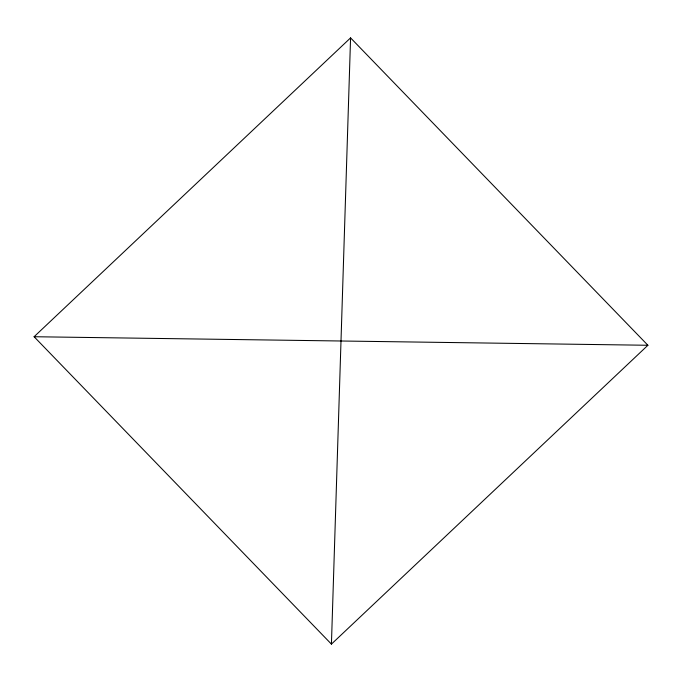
<?xml version="1.0" encoding="UTF-8"?>
<svg xmlns="http://www.w3.org/2000/svg" width="682" height="682" viewBox="0 0 682 682"><rect width="100%" height="100%" fill="white"/><g stroke="black" fill="none" stroke-linecap="round" stroke-linejoin="round"><path stroke-width="1.02" d="M331.426 644.115L350.574 37.885L647.9 345.271L331.426 644.115L34.1 336.729L350.574 37.885M34.1 336.729L647.9 345.271"/></g></svg>
